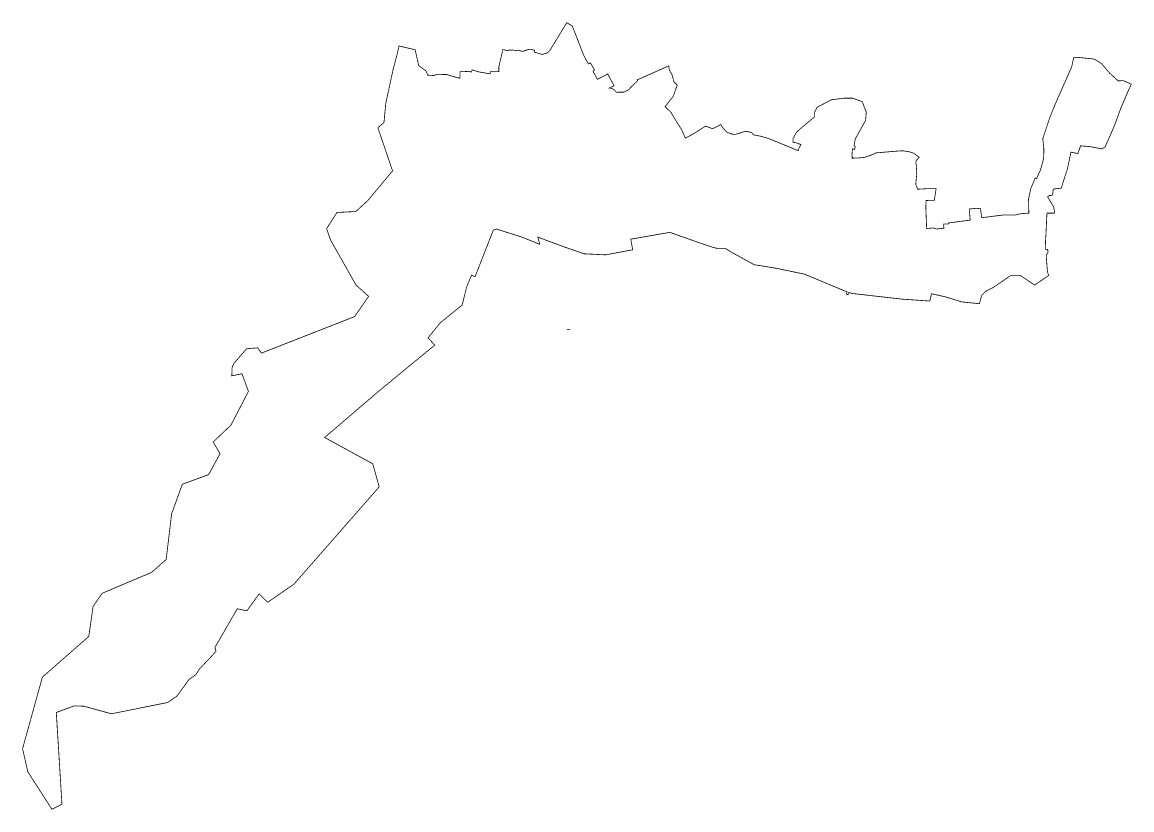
# Model space of a CAD drawing. Header units: millimetres. Extents: x 22637 to 31265, y 37595 to 43721.
import ezdxf

# ---------------------------------------------------------------- set-up
doc = ezdxf.new("R2010")
doc.units = ezdxf.units.MM
doc.linetypes.add('DASHEDX2', pattern=[1.5, 1, -0.5])
doc.linetypes.add('МЕЖА', pattern=[4, 1, -1, 1, -1])
doc.layers.add('0 . 11 - границы ДМ проект', color=10, linetype='МЕЖА', lineweight=0)

msp = doc.modelspace()

# ---------------------------------------------------------------- linework, layer by layer
at = {"layer": '0 . 11 - границы ДМ проект', "color": 7, "linetype": 'DASHEDX2', "lineweight": 100, "ltscale": 9, "transparency": 33554687, "const_width": 6, "flags": 128}
msp.add_lwpolyline([(22946.7, 37638.6), (22902.6, 38352.1), (23040.3, 38403.7), (23117.3, 38401.2), (23331.1, 38342.2), (23767.9, 38429.7), (23839.7, 38479.2), (23935.9, 38610.4), (23988.4, 38646.9), (24015.5, 38690.3), (24098.8, 38777.8), (24145, 38828.9), (24135.9, 38857.7), (24309.8, 39159), (24384.6, 39142.8), (24479.7, 39275), (24546.5, 39209.4), (24750, 39350.1), (25003.9, 39639.8), (25413.2, 40107.1), (25363.3, 40286.2), (24989.2, 40491.1), (25395.3, 40838.8), (25660.6, 41058.1), (25845.2, 41208.9), (25792.9, 41266.2), (25888.3, 41383.1), (26058.6, 41521.6), (26092.2, 41658.7), (26130.8, 41752.5), (26159.1, 41742.3), (26300.9, 42104.4), (26325.3, 42112.1), (26524.5, 42049.1), (26659.5, 41994.1), (26661.3, 41997.4), (26646.2, 42050.7), (26706.5, 42027), (26859.7, 41970.8), (27006.6, 41919.8), (27173, 41911.4), (27384.1, 41951.1), (27369.5, 42033.6), (27673.2, 42086.3), (27976.4, 41979.7), (28033.4, 41963.2), (28102.9, 41962.6), (28159.5, 41928.3), (28328.6, 41835.1), (28499.5, 41807.3), (28720.2, 41761.5), (29052.5, 41622.8), (29045.5, 41606.1), (29058, 41600.9), (29065.2, 41619), (29089.2, 41611.3), (29476.6, 41567.4), (29694.1, 41552.1), (29707.8, 41609), (29818.3, 41584.5), (29941.9, 41545.7), (30079.7, 41531.6), (30099.1, 41598.9), (30133.5, 41631.1), (30187.9, 41657.3), (30321.7, 41749.7), (30401.4, 41749.7), (30509.2, 41676.7), (30617.6, 41749.7), (30608.4, 41787.7), (30599.8, 41907.5), (30613.2, 41930.6), (30611.4, 41954.4), (30596.2, 41953.5), (30593.7, 42010.2), (30597.1, 42063.4), (30605.4, 42235.8), (30665.5, 42236.2), (30657.3, 42284.1), (30610.3, 42363.4), (30625.5, 42373.5), (30633.2, 42373), (30649.5, 42377.7), (30654.8, 42423.4), (30716, 42430.2), (30760.5, 42567.6), (30765.8, 42586.4), (30791.9, 42710.5), (30846.4, 42699.4), (30866.7, 42759.8), (30939.1, 42753.2), (31031, 42735.5), (31057.2, 42750.3), (31131.4, 42919.4), (31178.7, 43050), (31223.9, 43155.8), (31261.2, 43239.2), (31200.2, 43266.3), (31159, 43264.6), (31092.9, 43324.6), (31030.8, 43397.8), (30974.1, 43434), (30837.7, 43448.5), (30812.7, 43443.6), (30797.6, 43373.3), (30670, 43084.4), (30627.8, 42979.1), (30572.8, 42815.9), (30581.4, 42739.2), (30580.1, 42670.1), (30572.5, 42633), (30553.3, 42565.7), (30547.4, 42556.7), (30525.7, 42505.2), (30514.5, 42510.1), (30479.5, 42425.9), (30462, 42345.4), (30464.7, 42236.1), (30403.5, 42231.7), (30362, 42222.3), (30262.4, 42221.2), (30098, 42200.4), (30088.9, 42269.9), (30058.5, 42273.9), (30000.9, 42267.8), (30008.9, 42181.9), (29926, 42170.9), (29838, 42159.4), (29837.1, 42151.4), (29801.6, 42150.5), (29804.1, 42118.5), (29746.3, 42112.8), (29727, 42117.6), (29726.8, 42121.3), (29670, 42116.5), (29667.1, 42186.8), (29663.6, 42276.8), (29664.8, 42334.2), (29729.7, 42336.2), (29743.3, 42425.8), (29681.4, 42426.6), (29599.9, 42422), (29585.3, 42460.1), (29593.5, 42547.9), (29586.2, 42640.9), (29612.4, 42670.3), (29566.6, 42703.2), (29536.5, 42712.4), (29485.1, 42721.1), (29445.2, 42718.9), (29271.9, 42704.3), (29252.9, 42692.4), (29197.9, 42673), (29178.9, 42668.8), (29146.6, 42665.7), (29091, 42663.1), (29090.1, 42694.4), (29093.4, 42735.4), (29109.5, 42731.7), (29114.9, 42754.2), (29105.6, 42762.6), (29115.3, 42813.5), (29163.6, 42900), (29195.3, 42957.4), (29200.5, 43020.6), (29169, 43102.9), (29094.4, 43130.2), (29034.1, 43130.5), (28931, 43118.4), (28819.4, 43060.1), (28798.6, 43021.6), (28799.7, 42985.9), (28708, 42909), (28686.6, 42891.7), (28665.2, 42871.7), (28655.1, 42860), (28647.8, 42848.5), (28636.3, 42823.1), (28630.4, 42817.2), (28632.1, 42787), (28651.6, 42783.8), (28691.8, 42770.3), (28688.6, 42760), (28685.9, 42758.4), (28674.4, 42734.1), (28671, 42722), (28465.9, 42806.5), (28422.2, 42822), (28375.9, 42835.1), (28353.7, 42839), (28334.9, 42842.6), (28324.4, 42844.7), (28310.4, 42860.6), (28285.2, 42868.5), (28273.8, 42872), (28249.7, 42869.4), (28186.5, 42849.6), (28159.7, 42849.8), (28118.8, 42864), (28094.8, 42888.2), (28084.7, 42900.9), (28068.7, 42924.6), (28025.6, 42901.7), (28004.1, 42892.7), (27951.9, 42913.2), (27851.7, 42849.8), (27793.9, 42819.5), (27766.6, 42881.7), (27711.9, 42969.6), (27682.2, 43019.6), (27636.1, 43064.5), (27679, 43117.9), (27700.2, 43145.1), (27730.3, 43232.4), (27705.3, 43257), (27691.8, 43306.6), (27688.6, 43316.1), (27675.1, 43337.7), (27671, 43346.9), (27667.8, 43356.5), (27665.9, 43367.3), (27665.8, 43376), (27664.8, 43381.1), (27419.6, 43272.6), (27422.8, 43266.2), (27362.7, 43207.3), (27358.3, 43197.8), (27315.1, 43177.1), (27276.8, 43176.6), (27257.4, 43175.8), (27253.8, 43180.5), (27248.9, 43187), (27238.1, 43198.1), (27218.3, 43207), (27213.4, 43207.6), (27202.4, 43209), (27239.7, 43225.5), (27236.4, 43231.9), (27229, 43245.5), (27224.8, 43253.4), (27207.1, 43286.5), (27191.9, 43314.8), (27190, 43318.4), (27109.8, 43276.3), (27075.6, 43340.4), (27088.3, 43348), (27054.8, 43405.4), (27040, 43396.6), (27025.1, 43422.1), (27004.1, 43461.8), (26932.8, 43645.5), (26914.1, 43691.8), (26899.5, 43700.5), (26872.1, 43717), (26742.4, 43504.8), (26736.3, 43496.7), (26723.7, 43483.8), (26681, 43469.9), (26667.1, 43474.5), (26618.2, 43488.6), (26621.7, 43502.7), (26587.5, 43510.3), (26573.5, 43508.9), (26527.9, 43493.8), (26492.7, 43503.3), (26478.2, 43499.4), (26452.1, 43505.4), (26442.2, 43502.6), (26426.7, 43506.4), (26416.4, 43498.8), (26374.9, 43508.4), (26369.6, 43485.7), (26357.4, 43433.2), (26343.1, 43372.1), (26343.7, 43335.9), (26278.1, 43335.4), (26275.1, 43319.3), (26179.6, 43336.1), (26136.1, 43350.4), (26129.6, 43332.9), (26114.2, 43338.6), (26048.4, 43335.8), (26042.3, 43336), (26041.9, 43305.1), (26040, 43285.4), (25993.8, 43297.1), (25935.6, 43314.6), (25864.5, 43314.7), (25836.1, 43306.4), (25791.1, 43309.4), (25778.1, 43341), (25720.4, 43383.9), (25692.7, 43506.7), (25567.2, 43536.1), (25552.5, 43470.4), (25520.7, 43350.2), (25464.4, 43088.9), (25450.4, 42940.3), (25403.2, 42900.1), (25517.2, 42564.6), (25324.4, 42333.5), (25231.6, 42248.4), (25084.9, 42241.3), (25004.7, 42115.8), (25034.1, 42028.8), (25233, 41677.1), (25331.2, 41588.7), (25222.1, 41431.4), (24497, 41147.2), (24469.6, 41188.2), (24382.8, 41181.7), (24281.8, 41064.6), (24269, 41033.1), (24267.5, 40970.8), (24345.9, 40986.5), (24396.8, 40849.9), (24260.7, 40587.7), (24122.5, 40455.8), (24175.5, 40365.1), (24087.3, 40202.9), (23882.4, 40127.1), (23799.3, 39897.9), (23757.2, 39543), (23644.5, 39442.5), (23259, 39279.2), (23188.9, 39177.2), (23155.2, 38943.8), (22794.4, 38626.8), (22640.5, 38070.6), (22681.2, 37890.9), (22868.6, 37599.3), (22946.7, 37638.6)], close=True, dxfattribs=at)
at = {"layer": '0 . 11 - границы ДМ проект', "color": 7, "linetype": 'DASHEDX2', "lineweight": 100, "ltscale": 9, "transparency": 33554610, "const_width": 4, "flags": 128}
msp.add_lwpolyline([(26900.1, 41332.1), (26870.2, 41332.1)], dxfattribs=at)

doc.saveas('drawing.dxf')
